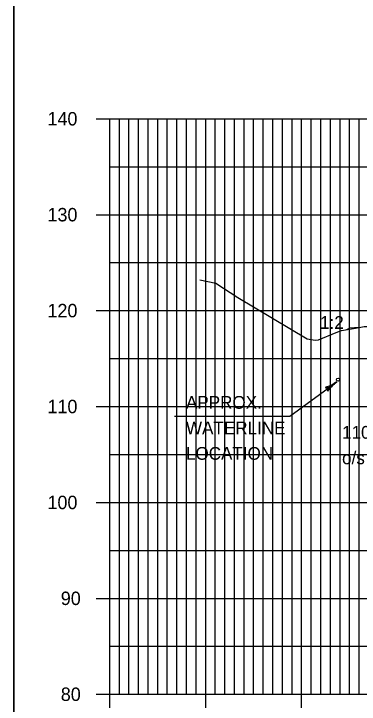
# Model space of a CAD drawing. Extents: x 1404462 to 1408550, y 556558 to 556768.
# Drawn here: x 1404822.3 to 1404858.3, y 556594.4 to 556666.4 of the extents above; entities that cross this region are included whole.
import ezdxf

# ---------------------------------------------------------------- set-up
doc = ezdxf.new("R2010")
doc.units = 0
for name, color, linetype in [('Default', 7, 'Continuous'), ('Level 31', 7, 'Continuous'), ('NBL1', 7, 'Continuous'), ('UW', 7, 'Continuous'), ('XAX_P', 7, 'Continuous'), ('XAXTIC_P', 7, 'Continuous'), ('XAXTXT_P_T', 7, 'Continuous'), ('XFRAME_P', 7, 'Continuous'), ('XGL_P', 7, 'Continuous'), ('XSL1_P', 7, 'Continuous'), ('XSLOG', 7, 'Continuous')]:
    doc.layers.add(name, color=color, linetype=linetype)

# ---------------------------------------------------------------- blocks, each defined once
blk = doc.blocks.new('xLAYOUT22x34ccm')
at = {"layer": 'NBL1'}
blk.add_lwpolyline([(32, 0), (0, 0), (0, 21), (32, 21)], close=True, dxfattribs=at)
blk = doc.blocks.new('DIMARO')
at = {"layer": 'Default'}
for p, q in [((-1.032, 0.193), (-0.95, 0)), ((-1.032, -0.193), (-0.95, 0)), ((-0.934, 0.109), (-0.773, 0.041)), ((-0.934, -0.109), (-0.773, -0.041))]:
    blk.add_line(p, q, dxfattribs=at)
for centre, start, end in [((0, 2.855), 248.8091, 269.9962), ((0, -2.855), 90.0038, 111.1909)]:
    blk.add_arc(centre, 2.855, start, end, dxfattribs=at)

msp = doc.modelspace()

# ---------------------------------------------------------------- linework, layer by layer
at = {"layer": 'Level 31'}
for p, q in [((1404851.065, 556624.44), (1404855.987, 556628.036)), ((1404839.046, 556624.44), (1404851.065, 556624.44))]:
    msp.add_line(p, q, dxfattribs=at)
at = {"layer": 'UW'}
msp.add_circle((1404856.104, 556628.242), 0.165, dxfattribs=at)
at = {"layer": 'XAX_P'}
for q in [(1404832.304, 556655.451), (1404972.304, 556595.451)]:
    msp.add_line((1404832.304, 556595.451), q, dxfattribs=at)
at = {"layer": 'XAXTIC_P'}
for p, q in [((1404830.904, 556655.451), (1404833.704, 556655.451)), ((1404830.904, 556645.451), (1404833.704, 556645.451)), ((1404830.904, 556635.451), (1404833.704, 556635.451)), ((1404830.904, 556625.451), (1404833.704, 556625.451)), ((1404830.904, 556615.451), (1404833.704, 556615.451)), ((1404830.904, 556605.451), (1404833.704, 556605.451)), ((1404832.304, 556594.051), (1404832.304, 556596.851)), ((1404842.304, 556594.051), (1404842.304, 556596.851)), ((1404852.304, 556594.051), (1404852.304, 556596.851)), ((1404830.904, 556595.451), (1404833.704, 556595.451))]:
    msp.add_line(p, q, dxfattribs=at)
at = {"layer": 'XFRAME_P'}
msp.add_lwpolyline([(1404822.304, 556557.951), (1405142.304, 556557.951), (1405142.304, 556767.951), (1404822.304, 556767.951)], close=True, dxfattribs=at)
at = {"layer": 'XGL_P'}
for p, q in [((1404832.304, 556655.451), (1404972.304, 556655.451)), ((1404832.304, 556595.451), (1404832.304, 556655.451)), ((1404833.304, 556595.451), (1404833.304, 556655.451)), ((1404834.304, 556595.451), (1404834.304, 556655.451)), ((1404835.304, 556595.451), (1404835.304, 556655.451)), ((1404836.304, 556595.451), (1404836.304, 556655.451)), ((1404837.304, 556595.451), (1404837.304, 556655.451)), ((1404838.304, 556595.451), (1404838.304, 556655.451)), ((1404839.304, 556595.451), (1404839.304, 556655.451)), ((1404840.304, 556595.451), (1404840.304, 556655.451)), ((1404841.304, 556595.451), (1404841.304, 556655.451)), ((1404842.304, 556595.451), (1404842.304, 556655.451)), ((1404843.304, 556595.451), (1404843.304, 556655.451)), ((1404844.304, 556595.451), (1404844.304, 556655.451)), ((1404845.304, 556595.451), (1404845.304, 556655.451)), ((1404846.304, 556595.451), (1404846.304, 556655.451)), ((1404847.304, 556595.451), (1404847.304, 556655.451)), ((1404848.304, 556595.451), (1404848.304, 556655.451)), ((1404849.304, 556595.451), (1404849.304, 556655.451)), ((1404850.304, 556595.451), (1404850.304, 556655.451)), ((1404851.304, 556595.451), (1404851.304, 556655.451)), ((1404852.304, 556595.451), (1404852.304, 556655.451)), ((1404853.304, 556595.451), (1404853.304, 556655.451)), ((1404854.304, 556595.451), (1404854.304, 556655.451)), ((1404855.304, 556595.451), (1404855.304, 556655.451)), ((1404856.304, 556595.451), (1404856.304, 556655.451)), ((1404857.304, 556595.451), (1404857.304, 556655.451)), ((1404858.304, 556595.451), (1404858.304, 556655.451)), ((1404832.304, 556650.451), (1404972.304, 556650.451)), ((1404832.304, 556645.451), (1404972.304, 556645.451)), ((1404832.304, 556640.451), (1404972.304, 556640.451)), ((1404832.304, 556635.451), (1404972.304, 556635.451)), ((1404832.304, 556630.451), (1404972.304, 556630.451)), ((1404832.304, 556625.451), (1404972.304, 556625.451)), ((1404832.304, 556620.451), (1404972.304, 556620.451)), ((1404832.304, 556615.451), (1404972.304, 556615.451)), ((1404832.304, 556610.451), (1404972.304, 556610.451)), ((1404832.304, 556605.451), (1404972.304, 556605.451)), ((1404832.304, 556600.451), (1404972.304, 556600.451)), ((1404832.304, 556595.451), (1404972.304, 556595.451))]:
    msp.add_line(p, q, dxfattribs=at)
at = {"layer": 'XSL1_P'}
for p in [(1404857.001, 556633.466), (1404858.304, 556633.678)]:
    msp.add_line(p, (1404857.304, 556633.618), dxfattribs=at)
at = {"layer": 'XSLOG'}
msp.add_lwpolyline([(1404841.69, 556638.664), (1404843.37, 556638.309), (1404845.65, 556636.827), (1404852.893, 556632.493), (1404853.717, 556632.361), (1404854.048, 556632.408), (1404855.914, 556633.162), (1404856.47, 556633.362), (1404857.923, 556633.624), (1404858.817, 556633.798), (1404861.962, 556633.777), (1404870.307, 556633.704), (1404874.466, 556633.344), (1404885.187, 556632.109), (1404886.356, 556631.681), (1404893.152, 556627.217), (1404907.29, 556618.061), (1404918.933, 556613.912), (1404921.095, 556613.304), (1404924.204, 556612.532), (1404932.687, 556610.54)], dxfattribs=at)

# ---------------------------------------------------------------- block references
at = {"layer": 'Level 31', "xscale": 1.3028028580755988, "yscale": -1.3028028580755986, "rotation": 36.15721555718367}
msp.add_blockref('DIMARO', (1404855.987, 556628.036), dxfattribs=at)
at = {"layer": 'NBL1', "xscale": 10, "yscale": 10}
msp.add_blockref('xLAYOUT22x34ccm', (1404822.304, 556557.951), dxfattribs=at)

# ---------------------------------------------------------------- texts
at = {"layer": 'Level 31'}
for s, p in [('1:2', (1404854.225, 556633.547)), ('APPROX. ', (1404840.249, 556625.215)), ('WATERLINE', (1404840.249, 556622.556)), ("110.78'", (1404856.519, 556622.093)), ('LOCATION', (1404840.249, 556619.897)), ("o/s -12.6'", (1404856.519, 556619.434))]:
    msp.add_text(s, height=1.3295, dxfattribs=at).set_placement(p)
at = {"layer": 'XAXTXT_P_T'}
for s, p in [('140', (1404825.811, 556654.751)), ('130', (1404825.811, 556644.751)), ('120', (1404825.811, 556634.751)), ('110', (1404825.811, 556624.751)), ('100', (1404825.811, 556614.751)), ('90', (1404827.2, 556604.751)), ('80', (1404827.2, 556594.751))]:
    msp.add_text(s, height=1.4, dxfattribs=at).set_placement(p)

doc.saveas('drawing.dxf')
